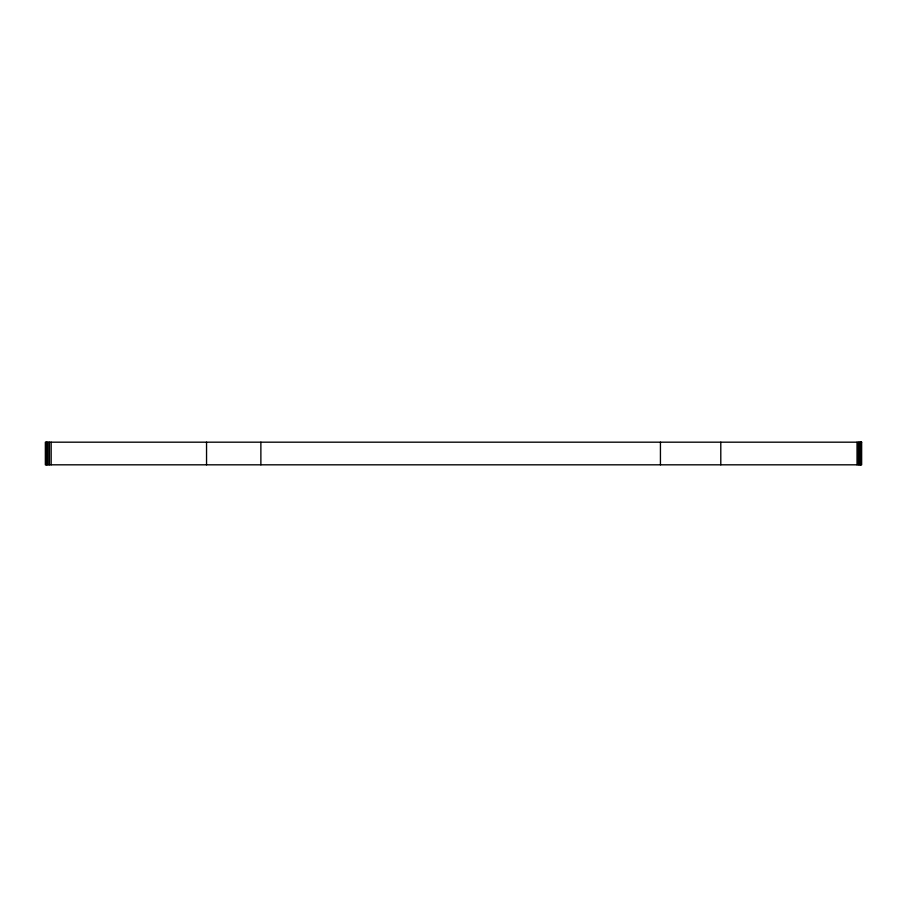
<?xml version="1.0" encoding="UTF-8"?>
<svg xmlns="http://www.w3.org/2000/svg" width="907" height="907" viewBox="0 0 907 907"><rect width="100%" height="100%" fill="white"/><g stroke="black" fill="none" stroke-linecap="round" stroke-linejoin="round"><path stroke-width="1.36" d="M861.106 442.185L861.106 464.815M860.46 442.185L860.46 464.815M859.564 442.185L859.564 464.815M858.419 442.185L858.419 464.815M857.036 442.185L857.036 464.815M720.793 442.185L720.793 464.815M660.432 442.185L660.432 464.815M260.876 442.185L260.876 464.815M206.547 442.185L206.547 464.815M51.155 442.185L51.155 464.815M49.42 442.185L49.42 464.815M47.98 442.185L47.98 464.815M46.858 442.185L46.858 464.815M46.042 442.185L46.042 464.815M861.65 442.185L45.35 442.185L45.35 464.815L861.65 464.815L861.65 442.185"/></g></svg>
